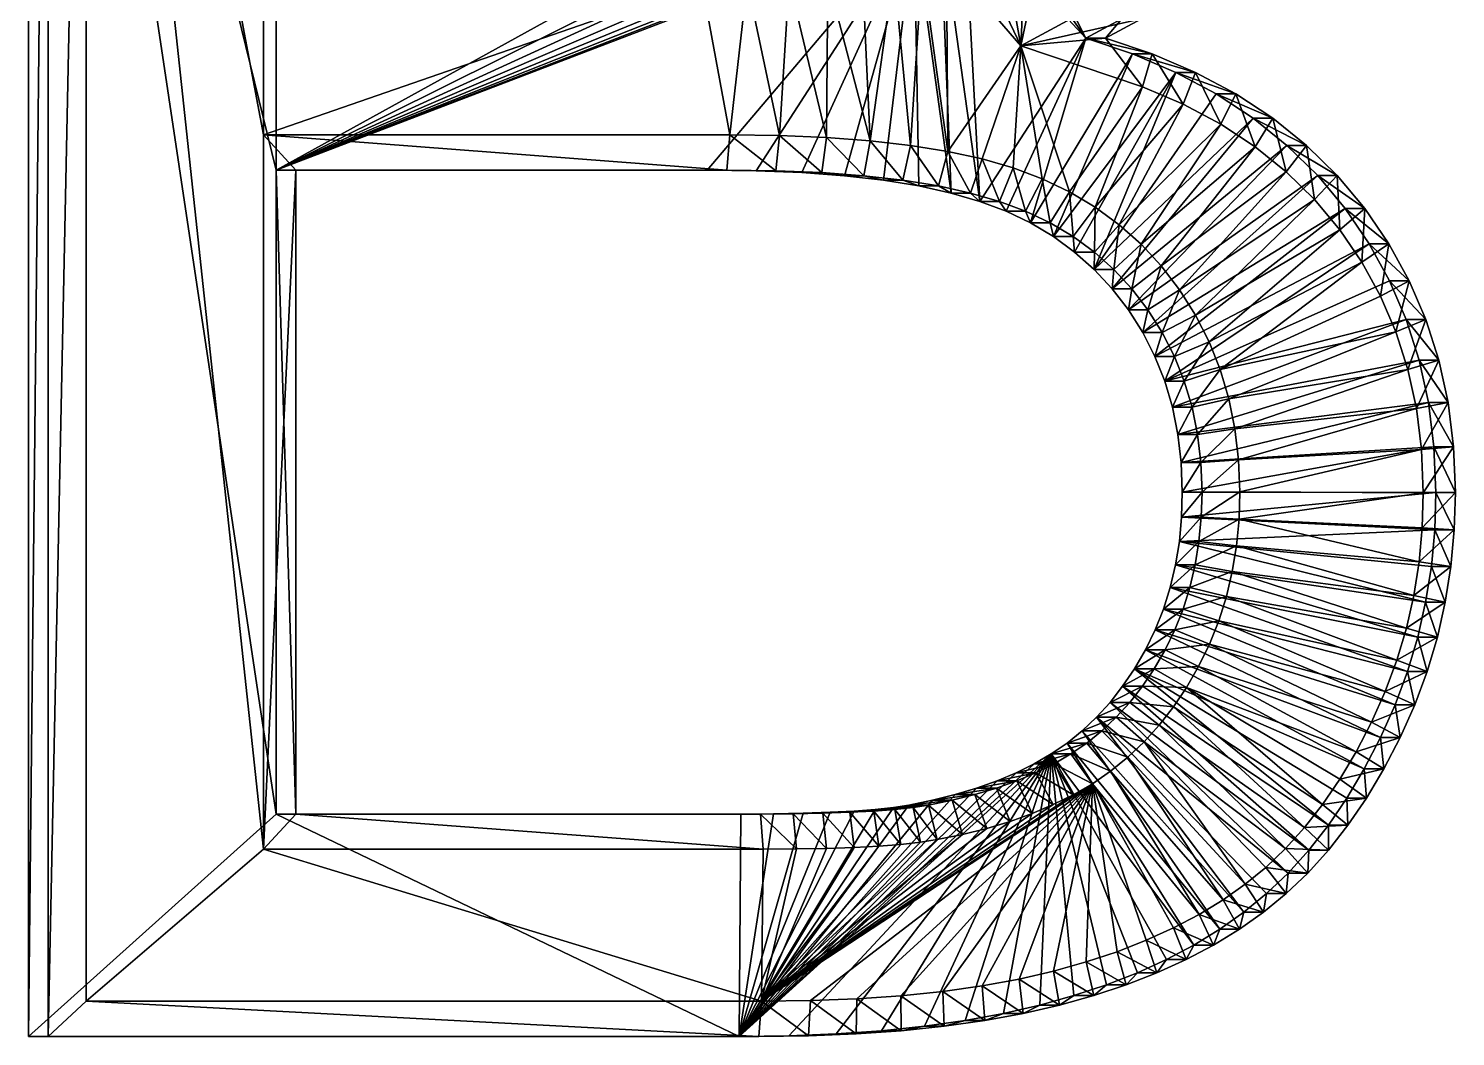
# Model space of a CAD drawing. Header units: metres. Extents: x -136 to 55, y -57 to 41.
# Drawn here: x -118.7 to -108.05, y 26.32 to 33.84 of the extents above; entities that cross this region are included whole.
import ezdxf

# ---------------------------------------------------------------- set-up
doc = ezdxf.new("R2010")
doc.units = ezdxf.units.M
doc.layers.get('0').update_dxf_attribs({"true_color": 0x57e057})

msp = doc.modelspace()

# ---------------------------------------------------------------- meshes
at = {"color": 74, "true_color": 0x58b11a}
mesh = msp.add_polyface(dxfattribs=at)
corners = [(-118.697, 26.325, 0.505), (-118.55, 26.325, 2.027), (-118.55, 40.321, 2.027), (-116.849, 32.788, 0.328), (-113.635, 32.788, 0.018), (-116.703, 32.788, 1.849), (-113.488, 32.788, 1.539), (-113.268, 32.783, -0.017), (-113.122, 32.783, 1.504), (-112.927, 32.769, -0.05), (-112.78, 32.769, 1.471), (-112.611, 32.745, -0.081), (-112.717, 27.997, -0.07), (-112.917, 27.99, -0.051), (-112.57, 27.997, 1.451), (-112.771, 27.99, 1.47), (-113.14, 27.986, -0.03), (-112.993, 27.986, 1.492), (-113.384, 27.984, -0.006), (-113.237, 27.984, 1.515), (-116.849, 27.984, 0.328), (-116.703, 27.984, 1.849), (-118.55, 26.325, 2.027), (-118.55, 40.321, 2.027), (-116.703, 32.788, 1.849), (-113.488, 32.788, 1.539), (-113.122, 32.783, 1.504), (-112.78, 32.769, 1.471), (-112.465, 32.745, 1.441), (-112.57, 27.997, 1.451), (-112.771, 27.99, 1.47), (-112.993, 27.986, 1.492), (-113.237, 27.984, 1.515), (-116.703, 27.984, 1.849), (-118.268, 26.587, 2.219), (-118.268, 40.059, 2.219), (-116.943, 33.05, 2.091), (-113.466, 33.05, 1.757), (-113.094, 33.045, 1.721), (-112.744, 33.031, 1.687), (-112.465, 32.745, 1.441), (-116.943, 27.722, 2.091), (-118.697, 40.321, 0.505)]
mesh.append_faces([[corners[k] for k in face] for face in [(42, 20, 0)]], dxfattribs={"vtx0": -1, "vtx1": -1, "color": 74})
mesh.append_faces([[corners[k] for k in face] for face in [(3, 4, 5), (4, 7, 6), (7, 9, 8), (9, 11, 10), (12, 13, 14), (13, 16, 15), (16, 18, 17), (20, 3, 21), (5, 6, 24), (6, 8, 25), (8, 10, 26), (10, 28, 27), (14, 15, 29), (15, 17, 30), (17, 19, 31), (21, 5, 33), (24, 25, 36), (25, 26, 37), (26, 27, 38), (27, 40, 39), (33, 24, 41)]], dxfattribs={"vtx1": -1, "color": 74})
mesh.append_faces([[corners[k] for k in face] for face in [(35, 34, 41)]], dxfattribs={"vtx1": -1, "vtx2": -1, "color": 74})
mesh.append_faces([[corners[k] for k in face] for face in [(0, 1, 2), (4, 6, 5), (7, 8, 6), (9, 10, 8), (13, 15, 14), (16, 17, 15), (18, 19, 17), (3, 5, 21), (1, 22, 23), (6, 25, 24), (8, 26, 25), (10, 27, 26), (15, 30, 29), (17, 31, 30), (19, 32, 31), (5, 24, 33), (22, 34, 35), (25, 37, 36), (26, 38, 37), (27, 39, 38), (24, 36, 41)]], dxfattribs={"vtx2": -1, "color": 74})
mesh = msp.add_polyface(dxfattribs=at)
corners = [(-118.697, 40.321, 0.505), (-118.697, 26.325, 0.505), (-118.55, 40.321, 2.027), (-113.201, 34.461, -0.024), (-113.508, 34.451, 0.006), (-113.055, 34.461, 1.498), (-113.362, 34.451, 1.527), (-113.843, 34.448, 0.038), (-113.697, 34.448, 1.56), (-116.849, 34.448, 0.328), (-116.703, 34.448, 1.849), (-116.849, 38.662, 0.328), (-116.703, 38.662, 1.849), (-118.55, 26.325, 2.027), (-118.55, 40.321, 2.027), (-113.362, 34.451, 1.527), (-113.055, 34.461, 1.498), (-113.697, 34.448, 1.56), (-116.703, 34.448, 1.849), (-116.703, 38.662, 1.849), (-118.55, 26.325, 2.027), (-118.268, 40.059, 2.219), (-113.335, 34.189, 1.744), (-113.022, 34.199, 1.714), (-113.675, 34.185, 1.777), (-116.943, 34.185, 2.091), (-116.943, 38.924, 2.091), (-116.943, 33.05, 2.091), (-113.466, 33.05, 1.757), (-113.094, 33.045, 1.721), (-116.943, 27.722, 2.091), (-116.849, 32.788, 0.328), (-112.255, 34.566, -0.115), (-112.089, 34.609, -0.131), (-112.449, 34.53, -0.096), (-112.672, 34.5, -0.075), (-112.922, 34.477, -0.051), (-113.635, 32.788, 0.018), (-116.849, 27.984, 0.328)]
mesh.append_faces([[corners[k] for k in face] for face in [(21, 27, 25), (0, 9, 31)]], dxfattribs={"vtx0": -1, "vtx1": -1, "vtx2": -1, "color": 74})
mesh.append_faces([[corners[k] for k in face] for face in [(24, 27, 28), (27, 24, 25), (22, 28, 29), (21, 30, 27), (21, 25, 26), (31, 32, 33), (31, 34, 32), (31, 35, 34), (31, 36, 35), (31, 3, 36), (33, 37, 31), (31, 4, 3), (31, 7, 4), (31, 9, 7), (0, 31, 38), (0, 11, 9)]], dxfattribs={"vtx0": -1, "vtx2": -1, "color": 74})
mesh.append_faces([[corners[k] for k in face] for face in [(0, 1, 2), (3, 4, 5), (4, 7, 6), (7, 9, 8), (9, 11, 10), (2, 13, 14), (6, 8, 15), (8, 10, 17), (10, 12, 18), (14, 20, 21), (15, 17, 22), (17, 18, 24), (18, 19, 25)]], dxfattribs={"vtx1": -1, "color": 74})
mesh.append_faces([[corners[k] for k in face] for face in [(22, 24, 28)]], dxfattribs={"vtx1": -1, "vtx2": -1, "color": 74})
mesh.append_faces([[corners[k] for k in face] for face in [(4, 6, 5), (7, 8, 6), (9, 10, 8), (11, 12, 10), (6, 15, 16), (8, 17, 15), (10, 18, 17), (12, 19, 18), (15, 22, 23), (17, 24, 22), (18, 25, 24), (19, 26, 25)]], dxfattribs={"vtx2": -1, "color": 74})
mesh = msp.add_polyface(dxfattribs=at)
corners = [(-112.151, 38.518, -0.125), (-112.004, 38.518, 1.397), (-112.234, 38.562, 1.419), (-111.957, 38.467, -0.144), (-112.089, 34.609, -0.131), (-112.255, 34.566, -0.115), (-111.943, 34.609, 1.391), (-112.109, 34.566, 1.407), (-112.449, 34.53, -0.096), (-112.303, 34.53, 1.425), (-112.672, 34.5, -0.075), (-112.525, 34.5, 1.447), (-112.922, 34.477, -0.051), (-112.776, 34.477, 1.471), (-113.201, 34.461, -0.024), (-113.055, 34.461, 1.498), (-112.109, 34.566, 1.407), (-111.943, 34.609, 1.391), (-112.303, 34.53, 1.425), (-112.525, 34.5, 1.447), (-112.776, 34.477, 1.471), (-113.055, 34.461, 1.498), (-113.362, 34.451, 1.527), (-112.031, 34.31, 1.619), (-112.241, 34.271, 1.639), (-112.475, 34.24, 1.661), (-112.735, 34.216, 1.686), (-113.022, 34.199, 1.714), (-113.362, 34.451, 1.527), (-113.335, 34.189, 1.744), (-113.094, 33.045, 1.721), (-112.744, 33.031, 1.687), (-112.419, 33.006, 1.656), (-112.118, 32.971, 1.627), (-113.268, 32.783, -0.017), (-113.635, 32.788, 0.018), (-112.927, 32.769, -0.05), (-112.611, 32.745, -0.081), (-112.32, 32.712, -0.109), (-112.055, 32.669, -0.134)]
mesh.append_faces([[corners[k] for k in face] for face in [(27, 30, 31), (26, 31, 32), (24, 32, 33), (4, 34, 35), (4, 36, 34), (4, 37, 36), (4, 38, 37), (4, 39, 38)]], dxfattribs={"vtx0": -1, "vtx2": -1, "color": 74})
mesh.append_faces([[corners[k] for k in face] for face in [(0, 3, 1), (4, 5, 6), (5, 8, 7), (8, 10, 9), (10, 12, 11), (12, 14, 13), (7, 9, 16), (9, 11, 18), (11, 13, 19), (13, 15, 20), (15, 22, 21), (16, 18, 23), (18, 19, 24), (19, 20, 25), (20, 21, 26), (21, 28, 27)]], dxfattribs={"vtx1": -1, "color": 74})
mesh.append_faces([[corners[k] for k in face] for face in [(27, 29, 30), (26, 27, 31), (25, 26, 32), (24, 25, 32), (23, 24, 33)]], dxfattribs={"vtx1": -1, "vtx2": -1, "color": 74})
mesh.append_faces([[corners[k] for k in face] for face in [(0, 1, 2), (5, 7, 6), (8, 9, 7), (10, 11, 9), (12, 13, 11), (14, 15, 13), (7, 16, 17), (9, 18, 16), (11, 19, 18), (13, 20, 19), (15, 21, 20), (18, 24, 23), (19, 25, 24), (20, 26, 25), (21, 27, 26)]], dxfattribs={"vtx2": -1, "color": 74})
mesh = msp.add_polyface(dxfattribs=at)
corners = [(-111.717, 34.751, -0.167), (-111.896, 34.675, -0.149), (-111.57, 34.751, 1.355), (-111.749, 34.675, 1.372), (-112.089, 34.609, -0.131), (-111.943, 34.609, 1.391), (-111.57, 34.751, 1.355), (-111.749, 34.675, 1.372), (-111.943, 34.609, 1.391), (-112.109, 34.566, 1.407), (-110.663, 33.771, 1.267), (-111.295, 33.714, 1.548), (-110.387, 33.408, 1.46), (-110.395, 33.916, 1.242), (-111.405, 34.839, 1.339), (-111.251, 34.613, 1.543), (-111.08, 34.726, 1.527), (-111.437, 34.515, 1.561), (-111.636, 34.43, 1.58), (-111.848, 34.358, 1.601), (-112.109, 34.566, 1.407), (-112.031, 34.31, 1.619), (-110.506, 34.142, 1.472), (-110.922, 34.853, 1.512), (-110.932, 32.624, 1.513), (-111.136, 32.722, 1.532), (-111.352, 32.803, 1.553), (-111.584, 32.871, 1.575), (-112.118, 32.971, 1.627), (-111.839, 32.926, 1.6), (-110.541, 33.916, -0.28), (-111.4, 34.938, -0.197), (-111.264, 35.049, -0.21), (-110.809, 33.771, -0.254), (-111.551, 34.839, -0.183), (-111.222, 32.393, -0.214), (-110.462, 33.654, -0.288), (-111.815, 32.616, -0.157), (-112.055, 32.669, -0.134), (-111.601, 32.554, -0.178)]
mesh.append_faces([[corners[k] for k in face] for face in [(19, 11, 18), (33, 31, 30), (1, 37, 4)]], dxfattribs={"vtx0": -1, "vtx1": -1, "color": 74})
mesh.append_faces([[corners[k] for k in face] for face in [(19, 29, 11), (39, 0, 33)]], dxfattribs={"vtx0": -1, "vtx1": -1, "vtx2": -1, "color": 74})
mesh.append_faces([[corners[k] for k in face] for face in [(22, 23, 16), (11, 16, 15), (11, 15, 17), (11, 17, 18), (24, 12, 11), (21, 28, 29), (30, 31, 32), (33, 34, 31), (35, 33, 36), (33, 0, 34), (4, 37, 38), (39, 1, 0)]], dxfattribs={"vtx0": -1, "vtx2": -1, "color": 74})
mesh.append_faces([[corners[k] for k in face] for face in [(0, 1, 2), (1, 4, 3), (2, 3, 6), (3, 5, 7), (5, 9, 8), (10, 13, 11), (14, 6, 15), (6, 7, 17), (7, 8, 18), (8, 20, 19)]], dxfattribs={"vtx1": -1, "color": 74})
mesh.append_faces([[corners[k] for k in face] for face in [(11, 22, 16), (25, 24, 11), (26, 25, 11), (27, 26, 11), (19, 21, 29), (29, 27, 11), (39, 37, 1)]], dxfattribs={"vtx1": -1, "vtx2": -1, "color": 74})
mesh.append_faces([[corners[k] for k in face] for face in [(1, 3, 2), (4, 5, 3), (3, 7, 6), (5, 8, 7), (10, 11, 12), (14, 15, 16), (6, 17, 15), (7, 18, 17), (8, 19, 18), (20, 21, 19)]], dxfattribs={"vtx2": -1, "color": 74})
mesh = msp.add_polyface(dxfattribs=at)
corners = [(-109.309, 32.971, -0.399), (-109.562, 33.174, -0.374), (-109.163, 32.971, 1.123), (-109.415, 33.174, 1.147), (-109.838, 33.355, -0.348), (-109.691, 33.355, 1.174), (-110.138, 33.515, -0.319), (-109.992, 33.515, 1.203), (-110.462, 33.654, -0.288), (-110.315, 33.654, 1.234), (-110.809, 33.771, -0.254), (-110.663, 33.771, 1.267), (-110.541, 33.916, -0.28), (-110.395, 33.916, 1.242), (-110.293, 34.074, -0.304), (-110.147, 34.074, 1.218), (-110.066, 34.244, -0.326), (-109.163, 32.971, 1.123), (-109.415, 33.174, 1.147), (-109.691, 33.355, 1.174), (-109.992, 33.515, 1.203), (-110.315, 33.654, 1.234), (-110.663, 33.771, 1.267), (-110.395, 33.916, 1.242), (-110.147, 34.074, 1.218), (-109.919, 34.244, 1.196), (-109.315, 32.774, 1.357), (-109.547, 32.961, 1.379), (-109.803, 33.129, 1.404), (-110.083, 33.278, 1.431), (-110.387, 33.408, 1.46), (-110.506, 34.142, 1.472), (-111.295, 33.714, 1.548), (-110.74, 32.51, 1.494), (-110.747, 32.046, -0.26), (-111.051, 32.291, -0.231)]
mesh.append_faces([[corners[k] for k in face] for face in [(33, 29, 30), (34, 6, 4), (35, 8, 6)]], dxfattribs={"vtx0": -1, "vtx2": -1, "color": 74})
mesh.append_faces([[corners[k] for k in face] for face in [(0, 1, 2), (1, 4, 3), (4, 6, 5), (6, 8, 7), (8, 10, 9), (10, 12, 11), (12, 14, 13), (14, 16, 15), (2, 3, 17), (3, 5, 18), (5, 7, 19), (7, 9, 20), (9, 11, 21), (11, 13, 22), (13, 15, 23), (15, 25, 24), (17, 18, 26), (18, 19, 27), (19, 20, 28), (20, 21, 29), (21, 22, 30), (23, 24, 31)]], dxfattribs={"vtx1": -1, "color": 74})
mesh.append_faces([[corners[k] for k in face] for face in [(1, 3, 2), (4, 5, 3), (6, 7, 5), (8, 9, 7), (10, 11, 9), (12, 13, 11), (14, 15, 13), (3, 18, 17), (5, 19, 18), (7, 20, 19), (9, 21, 20), (11, 22, 21), (13, 23, 22), (15, 24, 23), (18, 27, 26), (19, 28, 27), (20, 29, 28), (21, 30, 29), (23, 31, 32)]], dxfattribs={"vtx2": -1, "color": 74})
mesh = msp.add_polyface(dxfattribs=at)
corners = [(-111.815, 32.616, -0.157), (-111.601, 32.554, -0.178), (-111.669, 32.616, 1.364), (-111.454, 32.554, 1.344), (-111.405, 32.481, -0.197), (-111.259, 32.481, 1.325), (-111.222, 32.393, -0.214), (-111.076, 32.393, 1.307), (-111.051, 32.291, -0.231), (-110.905, 32.291, 1.291), (-110.893, 32.176, -0.246), (-110.746, 32.176, 1.275), (-110.747, 32.046, -0.26), (-110.6, 32.046, 1.261), (-111.669, 32.616, 1.364), (-111.909, 32.669, 1.387), (-111.454, 32.554, 1.344), (-111.259, 32.481, 1.325), (-111.076, 32.393, 1.307), (-110.905, 32.291, 1.291), (-110.746, 32.176, 1.275), (-110.6, 32.046, 1.261), (-111.584, 32.871, 1.575), (-111.839, 32.926, 1.6), (-111.352, 32.803, 1.553), (-111.136, 32.722, 1.532), (-110.932, 32.624, 1.513), (-110.74, 32.51, 1.494), (-110.562, 32.38, 1.477), (-110.397, 32.234, 1.461), (-110.083, 33.278, 1.431), (-110.387, 33.408, 1.46), (-110.138, 33.515, -0.319), (-110.462, 33.654, -0.288), (-110.809, 33.771, -0.254)]
mesh.append_faces([[corners[k] for k in face] for face in [(10, 32, 12), (8, 32, 10), (6, 33, 8), (4, 34, 6), (1, 34, 4)]], dxfattribs={"vtx0": -1, "vtx1": -1, "color": 74})
mesh.append_faces([[corners[k] for k in face] for face in [(0, 1, 2), (1, 4, 3), (4, 6, 5), (6, 8, 7), (8, 10, 9), (10, 12, 11), (2, 3, 14), (3, 5, 16), (5, 7, 17), (7, 9, 18), (9, 11, 19), (11, 13, 20), (14, 16, 22), (16, 17, 24), (17, 18, 25), (18, 19, 26), (19, 20, 27), (20, 21, 28)]], dxfattribs={"vtx1": -1, "color": 74})
mesh.append_faces([[corners[k] for k in face] for face in [(27, 28, 30), (26, 27, 31)]], dxfattribs={"vtx1": -1, "vtx2": -1, "color": 74})
mesh.append_faces([[corners[k] for k in face] for face in [(1, 3, 2), (4, 5, 3), (6, 7, 5), (8, 9, 7), (10, 11, 9), (12, 13, 11), (2, 14, 15), (3, 16, 14), (5, 17, 16), (7, 18, 17), (9, 19, 18), (11, 20, 19), (13, 21, 20), (14, 22, 23), (16, 24, 22), (17, 25, 24), (18, 26, 25), (19, 27, 26), (20, 28, 27), (21, 29, 28)]], dxfattribs={"vtx2": -1, "color": 74})
mesh = msp.add_polyface(dxfattribs=at)
corners = [(-110.385, 31.575, -0.295), (-110.239, 31.575, 1.227), (-110.346, 31.744, 1.237), (-110.295, 31.398, -0.304), (-110.149, 31.398, 1.218), (-110.221, 31.212, -0.311), (-110.075, 31.212, 1.211), (-110.346, 31.744, 1.237), (-110.239, 31.575, 1.227), (-110.149, 31.398, 1.218), (-110.075, 31.212, 1.211), (-109.163, 32.971, 1.123), (-109.315, 32.774, 1.357), (-109.104, 32.568, 1.337), (-110.111, 31.895, 1.434), (-110.247, 32.072, 1.447), (-109.991, 31.706, 1.422), (-109.89, 31.507, 1.412), (-109.807, 31.299, 1.404), (-110.017, 31.018, 1.205), (-109.743, 31.082, 1.398), (-108.497, 31.58, 1.278), (-108.75, 32.1, 1.303), (-108.916, 32.342, 1.319), (-109.547, 32.961, 1.379), (-110.397, 32.234, 1.461), (-109.803, 33.129, 1.404), (-110.562, 32.38, 1.477), (-110.083, 33.278, 1.431), (-108.42, 31.672, -0.484), (-110.164, 31.018, -0.316), (-108.696, 32.238, -0.458), (-108.875, 32.501, -0.44), (-109.08, 32.747, -0.421), (-110.492, 31.744, -0.285), (-109.309, 32.971, -0.399), (-110.613, 31.902, -0.273), (-109.562, 33.174, -0.374), (-110.747, 32.046, -0.26), (-109.838, 33.355, -0.348)]
mesh.append_faces([[corners[k] for k in face] for face in [(5, 29, 30), (3, 31, 5), (0, 32, 3), (34, 33, 0), (36, 35, 34), (38, 37, 36)]], dxfattribs={"vtx0": -1, "vtx1": -1, "color": 74})
mesh.append_faces([[corners[k] for k in face] for face in [(17, 22, 23), (16, 23, 13), (14, 13, 12), (15, 12, 24), (25, 24, 26), (27, 26, 28), (3, 32, 31), (0, 33, 32), (34, 35, 33), (36, 37, 35), (38, 39, 37)]], dxfattribs={"vtx0": -1, "vtx2": -1, "color": 74})
mesh.append_faces([[corners[k] for k in face] for face in [(0, 3, 1), (3, 5, 4), (2, 1, 7), (1, 4, 8), (4, 6, 9), (7, 8, 14), (8, 9, 16), (9, 10, 17), (10, 19, 18)]], dxfattribs={"vtx1": -1, "color": 74})
mesh.append_faces([[corners[k] for k in face] for face in [(18, 20, 21), (17, 18, 22), (16, 17, 23), (14, 16, 13), (15, 14, 12), (25, 15, 24), (27, 25, 26)]], dxfattribs={"vtx1": -1, "vtx2": -1, "color": 74})
mesh.append_faces([[corners[k] for k in face] for face in [(0, 1, 2), (3, 4, 1), (5, 6, 4), (1, 8, 7), (4, 9, 8), (6, 10, 9), (11, 12, 13), (7, 14, 15), (8, 16, 14), (9, 17, 16), (10, 18, 17)]], dxfattribs={"vtx2": -1, "color": 74})
mesh = msp.add_polyface(dxfattribs=at)
corners = [(-112.611, 32.745, -0.081), (-112.465, 32.745, 1.441), (-112.78, 32.769, 1.471), (-112.32, 32.712, -0.109), (-112.174, 32.712, 1.413), (-112.055, 32.669, -0.134), (-111.909, 32.669, 1.387), (-111.815, 32.616, -0.157), (-111.669, 32.616, 1.364), (-111.784, 28.129, -0.16), (-111.953, 28.087, -0.144), (-111.638, 28.129, 1.361), (-111.807, 28.087, 1.378), (-112.131, 28.051, -0.127), (-111.984, 28.051, 1.395), (-112.245, 28.033, -0.116), (-112.098, 28.033, 1.406), (-112.38, 28.018, -0.103), (-112.234, 28.018, 1.419), (-112.538, 28.006, -0.088), (-112.391, 28.006, 1.434), (-112.717, 27.997, -0.07), (-112.57, 27.997, 1.451), (-112.465, 32.745, 1.441), (-112.78, 32.769, 1.471), (-112.174, 32.712, 1.413), (-111.909, 32.669, 1.387), (-111.807, 28.087, 1.378), (-111.984, 28.051, 1.395), (-112.098, 28.033, 1.406), (-112.234, 28.018, 1.419), (-112.391, 28.006, 1.434), (-112.57, 27.997, 1.451), (-112.419, 33.006, 1.656), (-112.744, 33.031, 1.687), (-112.118, 32.971, 1.627), (-111.839, 32.926, 1.6), (-111.669, 32.616, 1.364), (-111.729, 27.831, 1.589), (-111.918, 27.793, 1.608), (-112.043, 27.774, 1.62), (-112.189, 27.757, 1.634)]
mesh.append_faces([[corners[k] for k in face] for face in [(0, 3, 1), (3, 5, 4), (5, 7, 6), (9, 10, 11), (10, 13, 12), (13, 15, 14), (15, 17, 16), (17, 19, 18), (19, 21, 20), (1, 4, 23), (4, 6, 25), (6, 8, 26), (12, 14, 27), (14, 16, 28), (16, 18, 29), (18, 20, 30), (20, 22, 31), (23, 25, 33), (25, 26, 35), (26, 37, 36), (27, 28, 38), (28, 29, 39), (29, 30, 40), (30, 31, 41)]], dxfattribs={"vtx1": -1, "color": 74})
mesh.append_faces([[corners[k] for k in face] for face in [(0, 1, 2), (3, 4, 1), (5, 6, 4), (7, 8, 6), (10, 12, 11), (13, 14, 12), (15, 16, 14), (17, 18, 16), (19, 20, 18), (21, 22, 20), (1, 23, 24), (4, 25, 23), (6, 26, 25), (14, 28, 27), (16, 29, 28), (18, 30, 29), (20, 31, 30), (22, 32, 31), (23, 33, 34), (25, 35, 33), (26, 36, 35)]], dxfattribs={"vtx2": -1, "color": 74})
mesh = msp.add_polyface(dxfattribs=at)
corners = [(-108.323, 31.37, -0.493), (-108.177, 31.37, 1.028), (-108.107, 31.054, 1.021), (-108.42, 31.672, -0.484), (-108.273, 31.672, 1.037), (-108.544, 31.962, -0.472), (-108.397, 31.962, 1.049), (-108.696, 32.238, -0.458), (-108.549, 32.238, 1.064), (-108.875, 32.501, -0.44), (-108.729, 32.501, 1.081), (-109.08, 32.747, -0.421), (-108.934, 32.747, 1.101), (-109.309, 32.971, -0.399), (-109.163, 32.971, 1.123), (-108.107, 31.054, 1.021), (-108.177, 31.37, 1.028), (-108.273, 31.672, 1.037), (-108.397, 31.962, 1.049), (-108.549, 32.238, 1.064), (-108.729, 32.501, 1.081), (-108.934, 32.747, 1.101), (-109.163, 32.971, 1.123), (-108.408, 31.301, 1.27), (-108.344, 31.009, 1.263), (-108.497, 31.58, 1.278), (-108.611, 31.846, 1.289), (-108.75, 32.1, 1.303), (-108.916, 32.342, 1.319), (-109.104, 32.568, 1.337), (-109.743, 31.082, 1.398), (-109.807, 31.299, 1.404), (-110.164, 31.018, -0.316), (-110.221, 31.212, -0.311)]
mesh.append_faces([[corners[k] for k in face] for face in [(30, 23, 25), (31, 25, 26), (31, 26, 27), (32, 3, 0), (33, 5, 3), (33, 7, 5)]], dxfattribs={"vtx0": -1, "vtx2": -1, "color": 74})
mesh.append_faces([[corners[k] for k in face] for face in [(0, 3, 1), (3, 5, 4), (5, 7, 6), (7, 9, 8), (9, 11, 10), (11, 13, 12), (2, 1, 15), (1, 4, 16), (4, 6, 17), (6, 8, 18), (8, 10, 19), (10, 12, 20), (12, 14, 21), (16, 17, 23), (17, 18, 25), (18, 19, 26), (19, 20, 27), (20, 21, 28), (21, 22, 29)]], dxfattribs={"vtx1": -1, "color": 74})
mesh.append_faces([[corners[k] for k in face] for face in [(0, 1, 2), (3, 4, 1), (5, 6, 4), (7, 8, 6), (9, 10, 8), (11, 12, 10), (13, 14, 12), (1, 16, 15), (4, 17, 16), (6, 18, 17), (8, 19, 18), (10, 20, 19), (12, 21, 20), (14, 22, 21), (16, 23, 24), (17, 25, 23), (18, 26, 25), (19, 27, 26), (20, 28, 27), (21, 29, 28)]], dxfattribs={"vtx2": -1, "color": 74})
mesh = msp.add_polyface(dxfattribs=at)
corners = [(-110.747, 32.046, -0.26), (-110.613, 31.902, -0.273), (-110.6, 32.046, 1.261), (-110.467, 31.902, 1.249), (-110.492, 31.744, -0.285), (-110.346, 31.744, 1.237), (-110.385, 31.575, -0.295), (-110.365, 29.209, -0.297), (-110.447, 29.068, -0.289), (-110.218, 29.209, 1.225), (-110.535, 28.937, -0.28), (-110.3, 29.068, 1.232), (-110.388, 28.937, 1.241), (-110.629, 28.817, -0.271), (-110.482, 28.817, 1.25), (-110.729, 28.706, -0.262), (-110.583, 28.706, 1.26), (-110.836, 28.605, -0.252), (-110.689, 28.605, 1.27), (-110.948, 28.513, -0.241), (-110.802, 28.513, 1.281), (-111.067, 28.432, -0.229), (-110.921, 28.432, 1.292), (-111.194, 28.359, -0.217), (-110.6, 32.046, 1.261), (-110.467, 31.902, 1.249), (-110.346, 31.744, 1.237), (-110.388, 28.937, 1.241), (-110.3, 29.068, 1.232), (-110.482, 28.817, 1.25), (-110.583, 28.706, 1.26), (-110.689, 28.605, 1.27), (-110.802, 28.513, 1.281), (-110.921, 28.432, 1.292), (-111.047, 28.359, 1.304), (-110.397, 32.234, 1.461), (-110.247, 32.072, 1.447), (-110.262, 28.647, 1.448), (-110.375, 28.522, 1.459), (-110.497, 28.407, 1.471), (-110.626, 28.303, 1.483)]
mesh.append_faces([[corners[k] for k in face] for face in [(0, 1, 2), (1, 4, 3), (4, 6, 5), (7, 8, 9), (8, 10, 11), (10, 13, 12), (13, 15, 14), (15, 17, 16), (17, 19, 18), (19, 21, 20), (21, 23, 22), (2, 3, 24), (3, 5, 25), (12, 14, 27), (14, 16, 29), (16, 18, 30), (18, 20, 31), (20, 22, 32), (22, 34, 33), (24, 25, 35), (25, 26, 36), (29, 30, 37), (30, 31, 38), (31, 32, 39), (32, 33, 40)]], dxfattribs={"vtx1": -1, "color": 74})
mesh.append_faces([[corners[k] for k in face] for face in [(1, 3, 2), (4, 5, 3), (10, 12, 11), (13, 14, 12), (15, 16, 14), (17, 18, 16), (19, 20, 18), (21, 22, 20), (3, 25, 24), (5, 26, 25), (12, 27, 28), (14, 29, 27), (16, 30, 29), (18, 31, 30), (20, 32, 31), (22, 33, 32), (25, 36, 35), (30, 38, 37), (31, 39, 38)]], dxfattribs={"vtx2": -1, "color": 74})
mesh = msp.add_polyface(dxfattribs=at)
corners = [(-110.221, 31.212, -0.311), (-110.164, 31.018, -0.316), (-110.075, 31.212, 1.211), (-110.017, 31.018, 1.205), (-110.123, 30.816, -0.32), (-109.976, 30.816, 1.201), (-110.098, 30.605, -0.323), (-109.951, 30.605, 1.199), (-110.09, 30.386, -0.323), (-109.943, 30.386, 1.198), (-110.095, 30.199, -0.323), (-109.949, 30.199, 1.199), (-110.112, 30.018, -0.321), (-109.966, 30.018, 1.2), (-110.14, 29.843, -0.318), (-109.994, 29.843, 1.203), (-110.075, 31.212, 1.211), (-110.017, 31.018, 1.205), (-109.976, 30.816, 1.201), (-109.951, 30.605, 1.199), (-109.943, 30.386, 1.198), (-109.949, 30.199, 1.199), (-109.966, 30.018, 1.2), (-109.994, 29.843, 1.203), (-109.743, 31.082, 1.398), (-109.807, 31.299, 1.404), (-109.697, 30.858, 1.394), (-109.67, 30.626, 1.391), (-109.661, 30.387, 1.39), (-109.667, 30.183, 1.391), (-109.686, 29.985, 1.393), (-109.717, 29.792, 1.396), (-108.275, 29.564, -0.498), (-108.254, 31.054, -0.5), (-108.323, 31.37, -0.493)]
mesh.append_faces([[corners[k] for k in face] for face in [(12, 32, 14), (4, 33, 6), (1, 34, 4)]], dxfattribs={"vtx0": -1, "vtx1": -1, "color": 74})
mesh.append_faces([[corners[k] for k in face] for face in [(0, 1, 2), (1, 4, 3), (4, 6, 5), (6, 8, 7), (8, 10, 9), (10, 12, 11), (12, 14, 13), (2, 3, 16), (3, 5, 17), (5, 7, 18), (7, 9, 19), (9, 11, 20), (11, 13, 21), (13, 15, 22), (17, 18, 24), (18, 19, 26), (19, 20, 27), (20, 21, 28), (21, 22, 29), (22, 23, 30)]], dxfattribs={"vtx1": -1, "color": 74})
mesh.append_faces([[corners[k] for k in face] for face in [(1, 3, 2), (4, 5, 3), (6, 7, 5), (8, 9, 7), (10, 11, 9), (12, 13, 11), (14, 15, 13), (3, 17, 16), (5, 18, 17), (7, 19, 18), (9, 20, 19), (11, 21, 20), (13, 22, 21), (15, 23, 22), (17, 24, 25), (18, 26, 24), (19, 27, 26), (20, 28, 27), (21, 29, 28), (22, 30, 29), (23, 31, 30)]], dxfattribs={"vtx2": -1, "color": 74})
mesh = msp.add_polyface(dxfattribs=at)
corners = [(-108.232, 29.831, -0.502), (-108.207, 30.104, -0.505), (-108.086, 29.831, 1.019), (-108.061, 30.104, 1.017), (-108.199, 30.382, -0.505), (-108.052, 30.382, 1.016), (-108.213, 30.724, -0.504), (-108.066, 30.724, 1.017), (-108.254, 31.054, -0.5), (-108.107, 31.054, 1.021), (-108.323, 31.37, -0.493), (-108.086, 29.831, 1.019), (-108.061, 30.104, 1.017), (-108.052, 30.382, 1.016), (-108.066, 30.724, 1.017), (-108.107, 31.054, 1.021), (-108.324, 29.864, 1.262), (-108.3, 30.12, 1.259), (-108.292, 30.38, 1.258), (-108.305, 30.702, 1.26), (-108.344, 31.009, 1.263), (-108.177, 31.37, 1.028), (-109.686, 29.985, 1.393), (-108.363, 29.614, 1.265), (-109.667, 30.183, 1.391), (-109.661, 30.387, 1.39), (-109.67, 30.626, 1.391), (-109.697, 30.858, 1.394), (-108.408, 31.301, 1.27), (-109.743, 31.082, 1.398), (-110.112, 30.018, -0.321), (-110.095, 30.199, -0.323), (-110.09, 30.386, -0.323), (-110.098, 30.605, -0.323), (-110.123, 30.816, -0.32)]
mesh.append_faces([[corners[k] for k in face] for face in [(31, 1, 30), (32, 4, 31), (33, 6, 32)]], dxfattribs={"vtx0": -1, "vtx1": -1, "color": 74})
mesh.append_faces([[corners[k] for k in face] for face in [(22, 23, 16), (24, 16, 17), (24, 17, 18), (25, 18, 19), (26, 19, 20), (27, 20, 28), (30, 1, 0), (31, 4, 1), (32, 6, 4), (33, 8, 6), (34, 10, 8)]], dxfattribs={"vtx0": -1, "vtx2": -1, "color": 74})
mesh.append_faces([[corners[k] for k in face] for face in [(0, 1, 2), (1, 4, 3), (4, 6, 5), (6, 8, 7), (8, 10, 9), (2, 3, 11), (3, 5, 12), (5, 7, 13), (7, 9, 14), (11, 12, 16), (12, 13, 17), (13, 14, 18), (14, 15, 19), (15, 21, 20)]], dxfattribs={"vtx1": -1, "color": 74})
mesh.append_faces([[corners[k] for k in face] for face in [(24, 22, 16), (25, 24, 18), (26, 25, 19), (27, 26, 20), (29, 27, 28)]], dxfattribs={"vtx1": -1, "vtx2": -1, "color": 74})
mesh.append_faces([[corners[k] for k in face] for face in [(1, 3, 2), (4, 5, 3), (6, 7, 5), (8, 9, 7), (3, 12, 11), (5, 13, 12), (7, 14, 13), (9, 15, 14), (12, 17, 16), (13, 18, 17), (14, 19, 18), (15, 20, 19)]], dxfattribs={"vtx2": -1, "color": 74})
mesh = msp.add_polyface(dxfattribs=at)
corners = [(-108.611, 28.554, -0.466), (-108.502, 28.798, -0.476), (-108.465, 28.554, 1.056), (-108.355, 28.798, 1.045), (-108.409, 29.048, -0.485), (-108.263, 29.048, 1.036), (-108.333, 29.303, -0.492), (-108.187, 29.303, 1.029), (-108.275, 29.564, -0.498), (-108.128, 29.564, 1.023), (-108.232, 29.831, -0.502), (-108.086, 29.831, 1.019), (-108.465, 28.554, 1.056), (-108.355, 28.798, 1.045), (-108.263, 29.048, 1.036), (-108.187, 29.303, 1.029), (-108.128, 29.564, 1.023), (-108.086, 29.831, 1.019), (-108.678, 28.668, 1.296), (-108.793, 28.448, 1.307), (-108.576, 28.897, 1.286), (-108.489, 29.131, 1.277), (-108.418, 29.37, 1.271), (-108.363, 29.614, 1.265), (-108.324, 29.864, 1.262), (-109.968, 29.085, 1.42), (-109.886, 29.251, 1.412), (-109.817, 29.425, 1.405), (-109.76, 29.606, 1.4), (-109.717, 29.792, 1.396), (-109.686, 29.985, 1.393), (-110.365, 29.209, -0.297), (-108.733, 28.32, -0.454), (-110.292, 29.358, -0.304), (-110.23, 29.513, -0.31), (-110.18, 29.675, -0.315), (-110.14, 29.843, -0.318), (-110.112, 30.018, -0.321)]
mesh.append_faces([[corners[k] for k in face] for face in [(25, 19, 18), (26, 18, 20), (27, 20, 21), (28, 21, 22), (29, 22, 23), (31, 0, 32), (33, 1, 0), (34, 4, 1), (35, 6, 4), (36, 8, 6), (37, 10, 8)]], dxfattribs={"vtx0": -1, "vtx2": -1, "color": 74})
mesh.append_faces([[corners[k] for k in face] for face in [(0, 1, 2), (1, 4, 3), (4, 6, 5), (6, 8, 7), (8, 10, 9), (2, 3, 12), (3, 5, 13), (5, 7, 14), (7, 9, 15), (9, 11, 16), (12, 13, 18), (13, 14, 20), (14, 15, 21), (15, 16, 22), (16, 17, 23)]], dxfattribs={"vtx1": -1, "color": 74})
mesh.append_faces([[corners[k] for k in face] for face in [(28, 27, 21), (29, 28, 22), (30, 29, 23)]], dxfattribs={"vtx1": -1, "vtx2": -1, "color": 74})
mesh.append_faces([[corners[k] for k in face] for face in [(1, 3, 2), (4, 5, 3), (6, 7, 5), (8, 9, 7), (10, 11, 9), (3, 13, 12), (5, 14, 13), (7, 15, 14), (9, 16, 15), (11, 17, 16), (12, 18, 19), (13, 20, 18), (14, 21, 20), (15, 22, 21), (16, 23, 22), (17, 24, 23)]], dxfattribs={"vtx2": -1, "color": 74})
mesh = msp.add_polyface(dxfattribs=at)
corners = [(-110.14, 29.843, -0.318), (-110.18, 29.675, -0.315), (-109.994, 29.843, 1.203), (-110.033, 29.675, 1.207), (-110.23, 29.513, -0.31), (-110.084, 29.513, 1.212), (-110.292, 29.358, -0.304), (-110.145, 29.358, 1.218), (-110.365, 29.209, -0.297), (-110.218, 29.209, 1.225), (-110.447, 29.068, -0.289), (-110.3, 29.068, 1.232), (-109.994, 29.843, 1.203), (-110.033, 29.675, 1.207), (-110.084, 29.513, 1.212), (-110.145, 29.358, 1.218), (-110.218, 29.209, 1.225), (-110.3, 29.068, 1.232), (-110.388, 28.937, 1.241), (-109.717, 29.792, 1.396), (-109.76, 29.606, 1.4), (-109.817, 29.425, 1.405), (-109.886, 29.251, 1.412), (-109.968, 29.085, 1.42), (-110.058, 28.929, 1.429), (-110.388, 28.937, 1.241), (-110.156, 28.783, 1.438), (-110.482, 28.817, 1.25), (-110.262, 28.647, 1.448), (-109.043, 28.056, 1.331), (-108.793, 28.448, 1.307), (-108.678, 28.668, 1.296), (-108.576, 28.897, 1.286), (-109, 27.901, -0.428), (-110.535, 28.937, -0.28), (-108.733, 28.32, -0.454), (-108.611, 28.554, -0.466), (-108.502, 28.798, -0.476), (-108.409, 29.048, -0.485), (-108.333, 29.303, -0.492)]
mesh.append_faces([[corners[k] for k in face] for face in [(10, 33, 34), (8, 35, 10), (6, 36, 8), (4, 37, 6), (1, 38, 4), (0, 39, 1)]], dxfattribs={"vtx0": -1, "vtx1": -1, "color": 74})
mesh.append_faces([[corners[k] for k in face] for face in [(0, 1, 2), (1, 4, 3), (4, 6, 5), (6, 8, 7), (2, 3, 12), (3, 5, 13), (5, 7, 14), (7, 9, 15), (9, 11, 16), (11, 18, 17), (12, 13, 19), (13, 14, 20), (14, 15, 21), (15, 16, 22), (16, 17, 23), (17, 25, 24), (25, 27, 26)]], dxfattribs={"vtx1": -1, "color": 74})
mesh.append_faces([[corners[k] for k in face] for face in [(24, 26, 29), (23, 24, 30), (22, 23, 31), (21, 22, 32)]], dxfattribs={"vtx1": -1, "vtx2": -1, "color": 74})
mesh.append_faces([[corners[k] for k in face] for face in [(1, 3, 2), (4, 5, 3), (6, 7, 5), (8, 9, 7), (10, 11, 9), (3, 13, 12), (5, 14, 13), (7, 15, 14), (9, 16, 15), (11, 17, 16), (13, 20, 19), (14, 21, 20), (15, 22, 21), (16, 23, 22), (17, 24, 23), (25, 26, 24), (27, 28, 26)]], dxfattribs={"vtx2": -1, "color": 74})
mesh = msp.add_polyface(dxfattribs=at)
corners = [(-109.461, 27.39, -0.384), (-109.315, 27.39, 1.138), (-109.484, 27.251, 1.154), (-109.3, 27.544, -0.399), (-109.153, 27.544, 1.122), (-109.146, 27.714, -0.414), (-109, 27.714, 1.107), (-109, 27.901, -0.428), (-108.854, 27.901, 1.093), (-108.863, 28.103, -0.441), (-108.716, 28.103, 1.08), (-108.733, 28.32, -0.454), (-108.587, 28.32, 1.067), (-108.611, 28.554, -0.466), (-108.465, 28.554, 1.056), (-109.484, 27.251, 1.154), (-109.315, 27.39, 1.138), (-109.153, 27.544, 1.122), (-109, 27.714, 1.107), (-108.854, 27.901, 1.093), (-108.716, 28.103, 1.08), (-108.587, 28.32, 1.067), (-108.465, 28.554, 1.056), (-109.466, 27.586, 1.372), (-109.621, 27.46, 1.386), (-109.319, 27.727, 1.357), (-109.178, 27.884, 1.344), (-109.043, 28.056, 1.331), (-108.915, 28.244, 1.318), (-108.793, 28.448, 1.307), (-110.156, 28.783, 1.438), (-110.058, 28.929, 1.429), (-110.447, 29.068, -0.289)]
mesh.append_faces([[corners[k] for k in face] for face in [(30, 26, 27), (31, 27, 28), (31, 28, 29), (32, 9, 7), (32, 11, 9)]], dxfattribs={"vtx0": -1, "vtx2": -1, "color": 74})
mesh.append_faces([[corners[k] for k in face] for face in [(0, 3, 1), (3, 5, 4), (5, 7, 6), (7, 9, 8), (9, 11, 10), (11, 13, 12), (2, 1, 15), (1, 4, 16), (4, 6, 17), (6, 8, 18), (8, 10, 19), (10, 12, 20), (12, 14, 21), (16, 17, 23), (17, 18, 25), (18, 19, 26), (19, 20, 27), (20, 21, 28), (21, 22, 29)]], dxfattribs={"vtx1": -1, "color": 74})
mesh.append_faces([[corners[k] for k in face] for face in [(0, 1, 2), (3, 4, 1), (5, 6, 4), (7, 8, 6), (9, 10, 8), (11, 12, 10), (13, 14, 12), (1, 16, 15), (4, 17, 16), (6, 18, 17), (8, 19, 18), (10, 20, 19), (12, 21, 20), (14, 22, 21), (16, 23, 24), (17, 25, 23), (18, 26, 25), (19, 27, 26), (20, 28, 27), (21, 29, 28)]], dxfattribs={"vtx2": -1, "color": 74})
mesh = msp.add_polyface(dxfattribs=at)
corners = [(-110.425, 26.8, -0.291), (-110.208, 26.899, -0.312), (-110.279, 26.8, 1.23), (-110.061, 26.899, 1.209), (-110.003, 27.007, -0.332), (-109.856, 27.007, 1.19), (-109.81, 27.124, -0.35), (-109.664, 27.124, 1.171), (-109.631, 27.251, -0.368), (-109.484, 27.251, 1.154), (-109.461, 27.39, -0.384), (-110.279, 26.8, 1.23), (-110.061, 26.899, 1.209), (-109.856, 27.007, 1.19), (-109.664, 27.124, 1.171), (-109.484, 27.251, 1.154), (-110.359, 27.042, 1.457), (-110.155, 27.135, 1.438), (-109.964, 27.235, 1.419), (-109.786, 27.344, 1.402), (-109.621, 27.46, 1.386), (-109.315, 27.39, 1.138), (-110.761, 28.21, 1.496), (-110.626, 28.303, 1.483), (-110.497, 28.407, 1.471), (-110.375, 28.522, 1.459), (-109.466, 27.586, 1.372), (-109.319, 27.727, 1.357), (-110.262, 28.647, 1.448), (-109.178, 27.884, 1.344), (-110.156, 28.783, 1.438), (-110.948, 28.513, -0.241), (-110.836, 28.605, -0.252), (-110.729, 28.706, -0.262), (-109.3, 27.544, -0.399), (-110.629, 28.817, -0.271), (-109.146, 27.714, -0.414), (-110.535, 28.937, -0.28), (-109, 27.901, -0.428)]
mesh.append_faces([[corners[k] for k in face] for face in [(35, 34, 33), (37, 36, 35)]], dxfattribs={"vtx0": -1, "vtx1": -1, "color": 74})
mesh.append_faces([[corners[k] for k in face] for face in [(22, 17, 18), (23, 18, 19), (24, 19, 20), (25, 20, 26), (25, 26, 27), (28, 27, 29), (31, 6, 4), (32, 8, 6), (33, 10, 8), (33, 34, 10), (35, 36, 34), (37, 38, 36)]], dxfattribs={"vtx0": -1, "vtx2": -1, "color": 74})
mesh.append_faces([[corners[k] for k in face] for face in [(0, 1, 2), (1, 4, 3), (4, 6, 5), (6, 8, 7), (8, 10, 9), (2, 3, 11), (3, 5, 12), (5, 7, 13), (7, 9, 14), (11, 12, 16), (12, 13, 17), (13, 14, 18), (14, 15, 19), (15, 21, 20)]], dxfattribs={"vtx1": -1, "color": 74})
mesh.append_faces([[corners[k] for k in face] for face in [(24, 23, 19), (25, 24, 20), (28, 25, 27), (30, 28, 29)]], dxfattribs={"vtx1": -1, "vtx2": -1, "color": 74})
mesh.append_faces([[corners[k] for k in face] for face in [(1, 3, 2), (4, 5, 3), (6, 7, 5), (8, 9, 7), (3, 12, 11), (5, 13, 12), (7, 14, 13), (9, 15, 14), (12, 17, 16), (13, 18, 17), (14, 19, 18), (15, 20, 19)]], dxfattribs={"vtx2": -1, "color": 74})
mesh = msp.add_polyface(dxfattribs=at)
corners = [(-111.194, 28.359, -0.217), (-111.047, 28.359, 1.304), (-110.921, 28.432, 1.292), (-111.329, 28.292, -0.204), (-111.182, 28.292, 1.317), (-111.472, 28.232, -0.19), (-111.325, 28.232, 1.331), (-111.624, 28.177, -0.176), (-111.477, 28.177, 1.346), (-111.784, 28.129, -0.16), (-111.638, 28.129, 1.361), (-111.047, 28.359, 1.304), (-110.921, 28.432, 1.292), (-111.182, 28.292, 1.317), (-111.325, 28.232, 1.331), (-111.477, 28.177, 1.346), (-111.638, 28.129, 1.361), (-111.807, 28.087, 1.378), (-111.807, 28.087, 1.378), (-110.802, 28.513, 1.281), (-110.626, 28.303, 1.483), (-110.497, 28.407, 1.471), (-110.761, 28.21, 1.496), (-110.903, 28.128, 1.51), (-111.053, 28.054, 1.524), (-111.21, 27.987, 1.539), (-111.375, 27.928, 1.555), (-111.548, 27.876, 1.572), (-111.729, 27.831, 1.589), (-113.23, 26.587, 1.734), (-110.806, 26.881, 1.501), (-110.576, 26.957, 1.478), (-110.359, 27.042, 1.457), (-110.155, 27.135, 1.438), (-109.964, 27.235, 1.419), (-111.067, 28.432, -0.229), (-110.208, 26.899, -0.312), (-110.425, 26.8, -0.291), (-110.003, 27.007, -0.332), (-110.948, 28.513, -0.241), (-110.836, 28.605, -0.252), (-109.81, 27.124, -0.35), (-110.729, 28.706, -0.262), (-109.631, 27.251, -0.368)]
mesh.append_faces([[corners[k] for k in face] for face in [(39, 38, 35), (40, 41, 39), (42, 43, 40)]], dxfattribs={"vtx0": -1, "vtx1": -1, "color": 74})
mesh.append_faces([[corners[k] for k in face] for face in [(29, 22, 23), (29, 23, 24), (22, 30, 31), (22, 31, 32), (22, 32, 33), (35, 36, 37), (35, 38, 36)]], dxfattribs={"vtx0": -1, "vtx2": -1, "color": 74})
mesh.append_faces([[corners[k] for k in face] for face in [(0, 3, 1), (3, 5, 4), (5, 7, 6), (7, 9, 8), (1, 4, 11), (4, 6, 13), (6, 8, 14), (8, 10, 15), (10, 17, 16), (12, 11, 22), (11, 13, 23), (13, 14, 24), (14, 15, 25), (15, 16, 26), (16, 18, 27)]], dxfattribs={"vtx1": -1, "color": 74})
mesh.append_faces([[corners[k] for k in face] for face in [(20, 22, 34)]], dxfattribs={"vtx1": -1, "vtx2": -1, "color": 74})
mesh.append_faces([[corners[k] for k in face] for face in [(0, 1, 2), (3, 4, 1), (5, 6, 4), (7, 8, 6), (9, 10, 8), (1, 11, 12), (4, 13, 11), (6, 14, 13), (8, 15, 14), (10, 16, 15), (17, 18, 16), (19, 20, 21), (12, 22, 20), (11, 23, 22), (13, 24, 23), (14, 25, 24), (15, 26, 25), (16, 27, 26), (18, 28, 27)]], dxfattribs={"vtx2": -1, "color": 74})
mesh = msp.add_polyface(dxfattribs=at)
corners = [(-112.671, 26.344, -0.075), (-112.333, 26.368, -0.107), (-112.524, 26.344, 1.447), (-112.187, 26.368, 1.414), (-112.013, 26.401, -0.138), (-111.866, 26.401, 1.383), (-111.709, 26.444, -0.167), (-112.524, 26.344, 1.447), (-112.187, 26.368, 1.414), (-111.866, 26.401, 1.383), (-111.563, 26.444, 1.354), (-112.517, 26.606, 1.665), (-112.189, 26.629, 1.634), (-111.877, 26.661, 1.604), (-111.563, 26.444, 1.354), (-111.984, 28.051, 1.395), (-111.918, 27.793, 1.608), (-111.729, 27.831, 1.589), (-112.098, 28.033, 1.406), (-112.043, 27.774, 1.62), (-112.234, 28.018, 1.419), (-112.189, 27.757, 1.634), (-112.391, 28.006, 1.434), (-112.353, 27.745, 1.65), (-112.57, 27.997, 1.451), (-112.538, 27.735, 1.667), (-113.23, 26.587, 1.734), (-111.053, 28.054, 1.524), (-111.21, 27.987, 1.539), (-111.375, 27.928, 1.555), (-111.548, 27.876, 1.572), (-110.761, 28.21, 1.496), (-112.864, 26.592, 1.699), (-113.395, 26.325, -0.005), (-111.194, 28.359, -0.217), (-111.067, 28.432, -0.229), (-111.329, 28.292, -0.204), (-111.472, 28.232, -0.19), (-111.624, 28.177, -0.176), (-111.784, 28.129, -0.16), (-111.953, 28.087, -0.144), (-112.131, 28.051, -0.127), (-113.025, 26.33, -0.041), (-112.245, 28.033, -0.116)]
mesh.append_faces([[corners[k] for k in face] for face in [(26, 27, 28), (26, 28, 29), (26, 29, 30), (26, 30, 17), (26, 17, 16), (31, 26, 32), (26, 16, 19), (31, 32, 11), (31, 11, 12), (26, 19, 21), (26, 21, 23), (33, 34, 35), (33, 36, 34), (33, 37, 36), (33, 38, 37), (33, 39, 38), (33, 40, 39), (33, 41, 40), (35, 42, 33), (35, 0, 42), (33, 43, 41), (35, 1, 0), (35, 4, 1)]], dxfattribs={"vtx0": -1, "vtx2": -1, "color": 74})
mesh.append_faces([[corners[k] for k in face] for face in [(0, 1, 2), (1, 4, 3), (4, 6, 5), (2, 3, 7), (3, 5, 8), (5, 10, 9), (7, 8, 11), (8, 9, 12), (9, 14, 13), (22, 24, 23)]], dxfattribs={"vtx1": -1, "color": 74})
mesh.append_faces([[corners[k] for k in face] for face in [(1, 3, 2), (4, 5, 3), (3, 8, 7), (5, 9, 8), (8, 12, 11), (9, 13, 12), (15, 16, 17), (18, 19, 16), (20, 21, 19), (22, 23, 21), (24, 25, 23)]], dxfattribs={"vtx2": -1, "color": 74})
mesh = msp.add_polyface(dxfattribs=at)
corners = [(-111.709, 26.444, -0.167), (-111.563, 26.444, 1.354), (-111.866, 26.401, 1.383), (-111.423, 26.497, -0.195), (-111.276, 26.497, 1.326), (-111.153, 26.559, -0.221), (-111.006, 26.559, 1.3), (-110.898, 26.63, -0.246), (-110.751, 26.63, 1.276), (-110.655, 26.711, -0.269), (-110.509, 26.711, 1.253), (-110.425, 26.8, -0.291), (-110.279, 26.8, 1.23), (-111.563, 26.444, 1.354), (-111.866, 26.401, 1.383), (-111.276, 26.497, 1.326), (-111.006, 26.559, 1.3), (-110.751, 26.63, 1.276), (-110.509, 26.711, 1.253), (-110.279, 26.8, 1.23), (-111.584, 26.703, 1.575), (-111.877, 26.661, 1.604), (-111.308, 26.753, 1.549), (-111.05, 26.813, 1.524), (-110.806, 26.881, 1.501), (-110.576, 26.957, 1.478), (-110.359, 27.042, 1.457), (-110.761, 28.21, 1.496), (-112.189, 26.629, 1.634), (-111.067, 28.432, -0.229), (-112.013, 26.401, -0.138)]
mesh.append_faces([[corners[k] for k in face] for face in [(27, 28, 21), (27, 21, 20), (27, 20, 22), (27, 22, 23), (27, 23, 24), (29, 0, 30), (29, 3, 0), (29, 5, 3), (29, 7, 5), (29, 9, 7), (29, 11, 9)]], dxfattribs={"vtx0": -1, "vtx2": -1, "color": 74})
mesh.append_faces([[corners[k] for k in face] for face in [(0, 3, 1), (3, 5, 4), (5, 7, 6), (7, 9, 8), (9, 11, 10), (1, 4, 13), (4, 6, 15), (6, 8, 16), (8, 10, 17), (10, 12, 18), (13, 15, 20), (15, 16, 22), (16, 17, 23), (17, 18, 24), (18, 19, 25)]], dxfattribs={"vtx1": -1, "color": 74})
mesh.append_faces([[corners[k] for k in face] for face in [(0, 1, 2), (3, 4, 1), (5, 6, 4), (7, 8, 6), (9, 10, 8), (11, 12, 10), (1, 13, 14), (4, 15, 13), (6, 16, 15), (8, 17, 16), (10, 18, 17), (12, 19, 18), (13, 20, 21), (15, 22, 20), (16, 23, 22), (17, 24, 23), (18, 25, 24), (19, 26, 25)]], dxfattribs={"vtx2": -1, "color": 74})
mesh = msp.add_polyface(dxfattribs=at)
corners = [(-113.395, 26.325, -0.005), (-113.025, 26.33, -0.041), (-113.249, 26.325, 1.516), (-112.878, 26.33, 1.481), (-112.671, 26.344, -0.075), (-112.524, 26.344, 1.447), (-118.697, 26.325, 0.505), (-118.55, 26.325, 2.027), (-113.384, 27.984, -0.006), (-116.849, 27.984, 0.328), (-113.237, 27.984, 1.515), (-116.703, 27.984, 1.849), (-113.249, 26.325, 1.516), (-112.878, 26.33, 1.481), (-112.524, 26.344, 1.447), (-118.55, 26.325, 2.027), (-113.237, 27.984, 1.515), (-116.703, 27.984, 1.849), (-113.23, 26.587, 1.734), (-112.864, 26.592, 1.699), (-112.517, 26.606, 1.665), (-118.268, 26.587, 2.219), (-112.57, 27.997, 1.451), (-112.771, 27.99, 1.47), (-112.538, 27.735, 1.667), (-112.743, 27.728, 1.687), (-112.993, 27.986, 1.492), (-112.969, 27.724, 1.709), (-113.216, 27.722, 1.733), (-116.943, 27.722, 2.091), (-112.353, 27.745, 1.65), (-112.38, 28.018, -0.103), (-112.245, 28.033, -0.116), (-112.538, 28.006, -0.088), (-112.717, 27.997, -0.07), (-112.917, 27.99, -0.051), (-113.14, 27.986, -0.03)]
mesh.append_faces([[corners[k] for k in face] for face in [(6, 9, 0)]], dxfattribs={"vtx0": -1, "vtx1": -1, "color": 74})
mesh.append_faces([[corners[k] for k in face] for face in [(18, 30, 24), (18, 24, 25), (18, 25, 27), (18, 27, 28), (18, 28, 29), (0, 31, 32), (0, 33, 31), (0, 34, 33), (0, 35, 34), (0, 36, 35), (0, 8, 36), (0, 9, 8)]], dxfattribs={"vtx0": -1, "vtx2": -1, "color": 74})
mesh.append_faces([[corners[k] for k in face] for face in [(0, 1, 2), (1, 4, 3), (6, 0, 7), (8, 9, 10), (2, 3, 12), (3, 5, 13), (7, 2, 15), (10, 11, 16), (12, 13, 18), (13, 14, 19), (15, 12, 21), (22, 23, 24), (23, 26, 25), (26, 16, 27), (16, 17, 28)]], dxfattribs={"vtx1": -1, "color": 74})
mesh.append_faces([[corners[k] for k in face] for face in [(21, 18, 29)]], dxfattribs={"vtx1": -1, "vtx2": -1, "color": 74})
mesh.append_faces([[corners[k] for k in face] for face in [(1, 3, 2), (4, 5, 3), (0, 2, 7), (9, 11, 10), (3, 13, 12), (5, 14, 13), (2, 12, 15), (11, 17, 16), (13, 19, 18), (14, 20, 19), (12, 18, 21), (23, 25, 24), (26, 27, 25), (16, 28, 27), (17, 29, 28)]], dxfattribs={"vtx2": -1, "color": 74})

doc.saveas('drawing.dxf')
